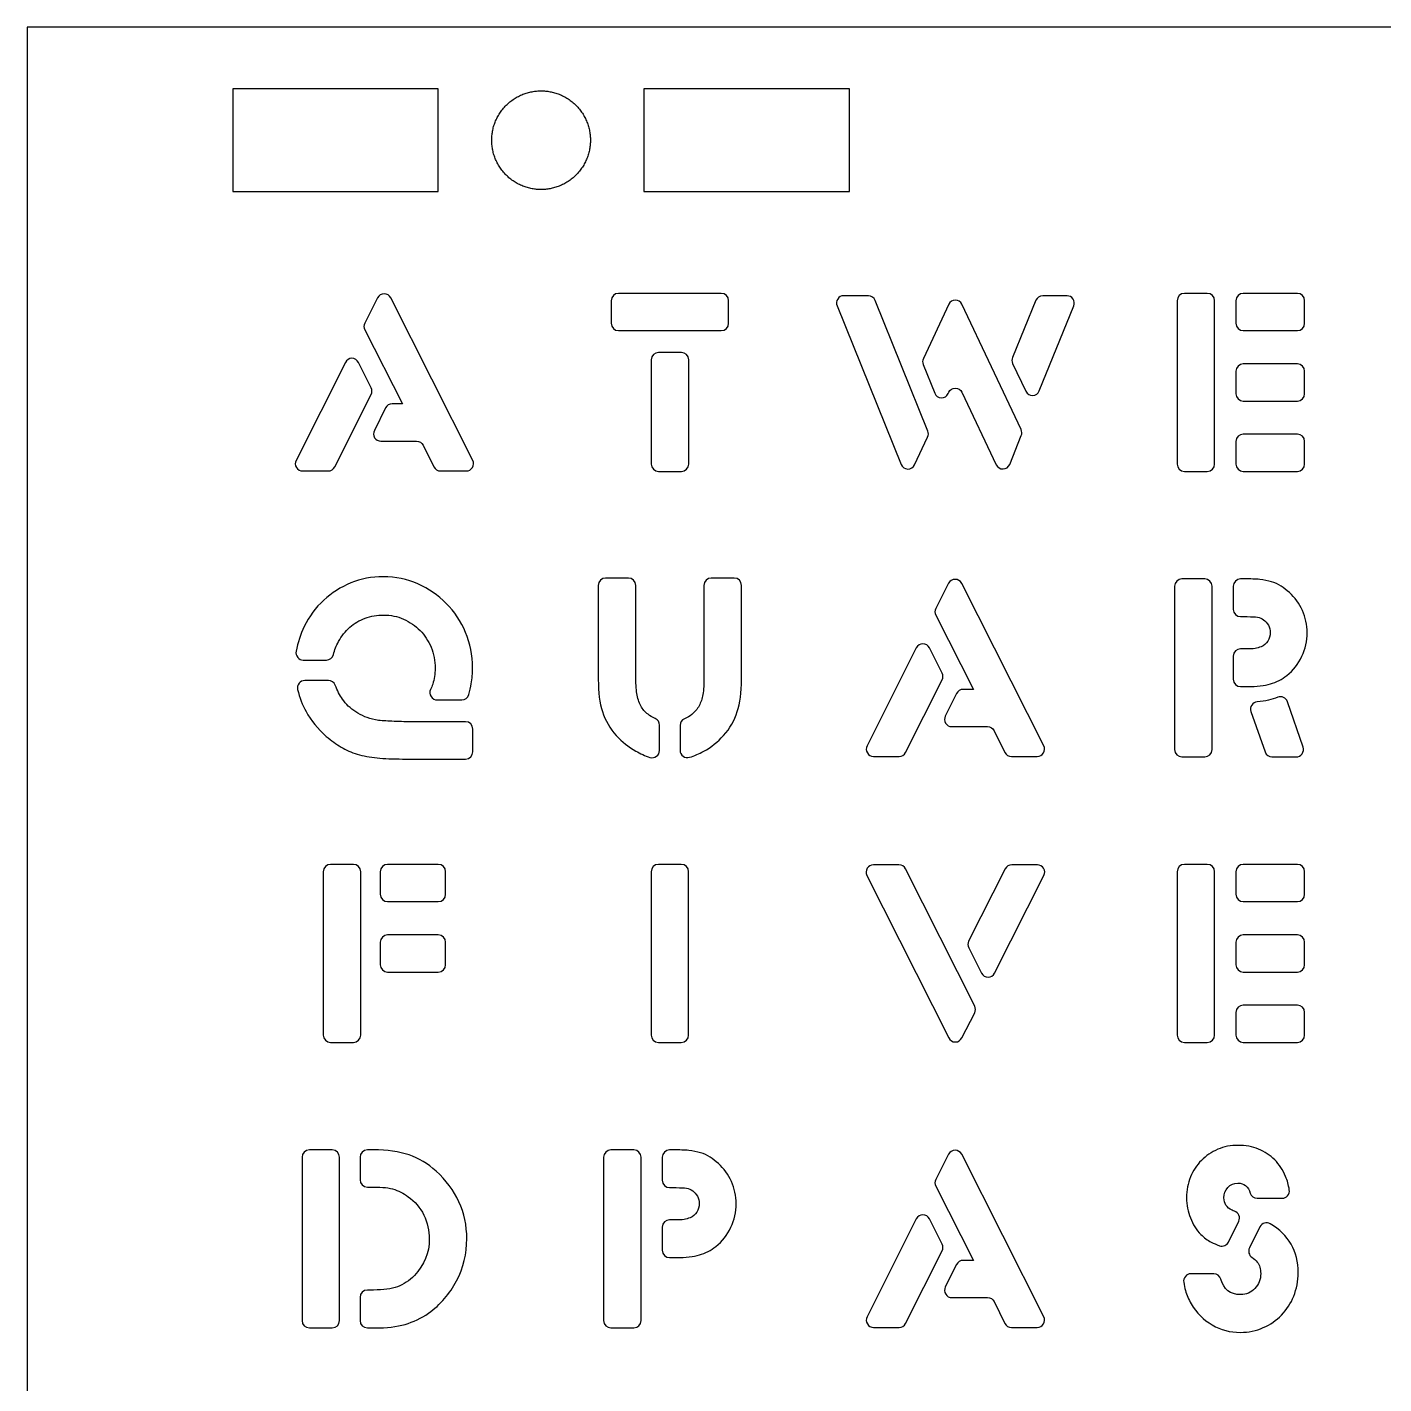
# Model space of a CAD drawing. Header units: millimetres. Extents: x -41.9 to 41.9, y -41.9 to 41.9.
# Drawn here: x -41.91 to 0, y -0.01 to 41.9 of the extents above; entities that cross this region are included whole.
import ezdxf

# ---------------------------------------------------------------- set-up
doc = ezdxf.new("R2010")
doc.units = ezdxf.units.MM
doc.header["$MEASUREMENT"] = 0
doc.layers.add('ponoko lines ada wordclock', color=5, linetype='Continuous', true_color=0x0000ff)

msp = doc.modelspace()

# ---------------------------------------------------------------- linework, layer by layer
at = {"layer": 'ponoko lines ada wordclock'}
for p, q in [((-31.079, 33.541), (-31.476, 32.759)), ((-28.141, 28.521), (-30.676, 33.54)), ((-20.463, 33.678), (-23.639, 33.678)), ((-15.92, 33.604), (-16.68, 33.604)), ((-9.784, 33.604), (-10.535, 33.604)), ((-5.451, 33.678), (-6.157, 33.678)), ((-2.669, 33.678), (-4.34, 33.678)), ((-23.864, 33.452), (-23.864, 32.754)), ((-20.237, 32.754), (-20.237, 33.452)), ((-16.889, 33.293), (-14.908, 28.394)), ((-14.084, 29.422), (-15.711, 33.462)), ((-13.439, 33.34), (-14.222, 31.663)), ((-11.203, 29.469), (-13.03, 33.341)), ((-10.744, 33.464), (-11.468, 31.7)), ((-10.639, 30.668), (-9.574, 33.292)), ((-6.383, 33.452), (-6.383, 28.405)), ((-5.225, 28.405), (-5.225, 33.452)), ((-4.566, 33.452), (-4.566, 32.754)), ((-2.443, 32.754), (-2.443, 33.452)), ((-31.476, 32.554), (-30.314, 30.265)), ((-23.639, 32.528), (-20.463, 32.528)), ((-4.34, 32.527), (-2.669, 32.528)), ((-21.693, 31.853), (-22.399, 31.853)), ((-32.076, 31.547), (-33.599, 28.521)), ((-31.281, 30.761), (-31.673, 31.546)), ((-22.625, 31.628), (-22.625, 28.405)), ((-21.467, 28.405), (-21.467, 31.628)), ((-14.228, 31.483), (-13.871, 30.594)), ((-11.463, 31.516), (-11.052, 30.655)), ((-2.669, 31.5), (-4.34, 31.5)), ((-4.566, 31.274), (-4.566, 30.576)), ((-2.443, 30.576), (-2.443, 31.274)), ((-13.457, 30.582), (-13.438, 30.622)), ((-13.03, 30.623), (-11.969, 28.383)), ((-32.406, 28.317), (-31.281, 30.558)), ((-30.314, 30.265), (-30.632, 30.265)), ((-4.34, 30.35), (-2.669, 30.35)), ((-30.834, 30.14), (-31.181, 29.442)), ((-30.979, 29.115), (-29.875, 29.115)), ((-29.673, 28.989), (-29.339, 28.318)), ((-14.494, 28.382), (-14.089, 29.241)), ((-11.555, 28.395), (-11.197, 29.288)), ((-4.566, 29.105), (-4.566, 28.405)), ((-2.669, 29.331), (-4.34, 29.331)), ((-2.443, 28.405), (-2.443, 29.105)), ((-33.398, 28.193), (-32.608, 28.193)), ((-29.137, 28.193), (-28.342, 28.193)), ((-22.399, 28.179), (-21.693, 28.179)), ((-6.157, 28.179), (-5.451, 28.179)), ((-4.34, 28.179), (-2.669, 28.179)), ((-23.33, 24.884), (-24.036, 24.884)), ((-20.065, 24.884), (-20.772, 24.884)), ((-5.527, 24.859), (-6.233, 24.859)), ((-4.289, 24.859), (-4.424, 24.859)), ((-24.262, 24.657), (-24.262, 21.753)), ((-23.104, 21.86), (-23.104, 24.657)), ((-20.998, 24.657), (-20.998, 21.86)), ((-19.84, 21.753), (-19.84, 24.657)), ((-13.441, 24.722), (-13.838, 23.94)), ((-10.503, 19.702), (-13.038, 24.721)), ((-6.459, 24.633), (-6.459, 19.586)), ((-5.302, 19.586), (-5.302, 24.633)), ((-4.65, 24.633), (-4.65, 23.918)), ((-13.838, 23.735), (-12.676, 21.446)), ((-4.424, 23.692), (-4.216, 23.692)), ((-14.439, 22.728), (-15.961, 19.701)), ((-13.643, 21.942), (-14.035, 22.727)), ((-4.272, 22.698), (-4.424, 22.698)), ((-33.376, 22.353), (-32.663, 22.353)), ((-4.65, 22.472), (-4.65, 21.757)), ((-32.599, 21.72), (-33.33, 21.72)), ((-14.768, 19.498), (-13.643, 21.739)), ((-12.676, 21.446), (-12.994, 21.446)), ((-4.424, 21.531), (-4.208, 21.531)), ((-29.239, 21.12), (-28.481, 21.12)), ((-13.197, 21.321), (-13.543, 20.623)), ((-2.494, 19.66), (-2.977, 21.065)), ((-4.101, 20.762), (-3.666, 19.512)), ((-28.364, 20.446), (-30.092, 20.446)), ((-28.138, 19.521), (-28.138, 20.22)), ((-22.373, 19.562), (-22.373, 20.338)), ((-21.737, 20.332), (-21.737, 19.564)), ((-13.341, 20.295), (-12.237, 20.295)), ((-12.035, 20.17), (-11.702, 19.499)), ((-30.309, 19.295), (-28.364, 19.295)), ((-15.76, 19.374), (-14.97, 19.374)), ((-11.499, 19.374), (-10.704, 19.374)), ((-6.233, 19.36), (-5.527, 19.36)), ((-3.453, 19.36), (-2.708, 19.36)), ((-31.827, 16.04), (-32.533, 16.04)), ((-29.206, 16.04), (-30.772, 16.04)), ((-21.698, 16.04), (-22.404, 16.04)), ((-14.974, 16.027), (-15.764, 16.027)), ((-10.7, 16.027), (-11.488, 16.027)), ((-5.451, 16.04), (-6.157, 16.04)), ((-2.669, 16.04), (-4.34, 16.04)), ((-32.759, 15.814), (-32.759, 10.768)), ((-31.601, 10.768), (-31.601, 15.814)), ((-30.998, 15.814), (-30.998, 15.116)), ((-28.98, 15.116), (-28.98, 15.814)), ((-22.63, 15.814), (-22.63, 10.768)), ((-21.472, 10.768), (-21.472, 15.814)), ((-15.965, 15.699), (-13.436, 10.679)), ((-12.636, 11.659), (-14.772, 15.902)), ((-11.69, 15.903), (-12.822, 13.664)), ((-12.021, 12.678), (-10.498, 15.699)), ((-6.383, 15.814), (-6.383, 10.768)), ((-5.225, 10.768), (-5.225, 15.814)), ((-4.566, 15.814), (-4.566, 15.116)), ((-2.443, 15.116), (-2.443, 15.814)), ((-30.772, 14.89), (-29.206, 14.89)), ((-4.34, 14.89), (-2.669, 14.89)), ((-29.206, 13.862), (-30.772, 13.862)), ((-2.669, 13.862), (-4.34, 13.862)), ((-30.998, 13.636), (-30.998, 12.939)), ((-28.98, 12.939), (-28.98, 13.636)), ((-12.821, 13.459), (-12.424, 12.678)), ((-4.566, 13.636), (-4.566, 12.939)), ((-2.443, 12.939), (-2.443, 13.636)), ((-30.772, 12.712), (-29.206, 12.712)), ((-4.34, 12.712), (-2.669, 12.712)), ((-13.033, 10.678), (-12.636, 11.454)), ((-4.566, 11.467), (-4.566, 10.768)), ((-2.669, 11.693), (-4.34, 11.693)), ((-2.443, 10.768), (-2.443, 11.467)), ((-32.533, 10.541), (-31.827, 10.541)), ((-22.404, 10.541), (-21.698, 10.541)), ((-6.157, 10.541), (-5.451, 10.541)), ((-4.34, 10.541), (-2.669, 10.541)), ((-32.483, 7.221), (-33.188, 7.221)), ((-31.211, 7.221), (-31.395, 7.221)), ((-23.165, 7.221), (-23.871, 7.221)), ((-21.926, 7.221), (-22.062, 7.221)), ((-33.414, 6.995), (-33.414, 1.949)), ((-32.256, 1.949), (-32.256, 6.995)), ((-31.621, 6.995), (-31.621, 6.297)), ((-24.097, 6.995), (-24.097, 1.949)), ((-22.939, 1.949), (-22.939, 6.995)), ((-22.288, 6.995), (-22.288, 6.281)), ((-13.441, 7.084), (-13.838, 6.302)), ((-10.502, 2.064), (-13.038, 7.084)), ((-31.395, 6.071), (-31.324, 6.071)), ((-22.062, 6.054), (-21.854, 6.054)), ((-13.838, 6.097), (-12.676, 3.808)), ((-3.908, 5.726), (-3.141, 5.726)), ((-21.91, 5.06), (-22.062, 5.06)), ((-14.439, 5.09), (-15.961, 2.064)), ((-13.643, 4.304), (-14.035, 5.089)), ((-22.288, 4.834), (-22.288, 4.12)), ((-4.792, 4.375), (-4.478, 5.015)), ((-3.824, 4.844), (-4.149, 4.191)), ((-22.062, 3.893), (-21.846, 3.893)), ((-14.768, 1.861), (-13.643, 4.102)), ((-12.676, 3.808), (-12.994, 3.808)), ((-13.197, 3.683), (-13.543, 2.985)), ((-5.248, 3.392), (-5.956, 3.392)), ((-31.621, 2.665), (-31.621, 1.949)), ((-31.203, 2.891), (-31.395, 2.891)), ((-13.34, 2.658), (-12.237, 2.658)), ((-12.035, 2.533), (-11.701, 1.862)), ((-33.188, 1.722), (-32.483, 1.722)), ((-31.395, 1.722), (-31.163, 1.722)), ((-23.871, 1.722), (-23.165, 1.722)), ((-15.76, 1.736), (-14.97, 1.736)), ((-11.499, 1.736), (-10.704, 1.736))]:
    msp.add_line(p, q, dxfattribs=at)
for points in [[(-41.906, -41.917), (41.914, -41.917), (41.914, 41.903), (-41.906, 41.903)], [(-35.556, 36.823), (-29.206, 36.823), (-29.206, 39.998), (-35.556, 39.998)], [(-22.856, 36.823), (-16.506, 36.823), (-16.506, 39.998), (-22.856, 39.998)]]:
    msp.add_lwpolyline(points, close=True, dxfattribs=at)
msp.add_rational_spline([(-26.031, 39.934), (-27.555, 39.934), (-27.555, 38.41), (-27.555, 36.886), (-26.031, 36.886), (-24.507, 36.886), (-24.507, 38.41), (-24.507, 39.934), (-26.031, 39.934)], [1, 0.707106781187, 1, 0.707106781187, 1, 0.707106781187, 1, 0.707106781187, 1], degree=2, knots=[0, 0, 0, 2.393894, 2.393894, 4.787787, 4.787787, 7.181681, 7.181681, 9.575574, 9.575574, 9.575574], dxfattribs=at)
for points in [[(-30.877, 33.664), (-30.965, 33.665), (-31.039, 33.618), (-31.079, 33.541)], [(-30.676, 33.54), (-30.715, 33.618), (-30.79, 33.664), (-30.877, 33.664)], [(-23.639, 33.678), (-23.763, 33.678), (-23.864, 33.576), (-23.864, 33.452)], [(-20.237, 33.452), (-20.237, 33.576), (-20.339, 33.678), (-20.463, 33.678)], [(-16.68, 33.604), (-16.758, 33.604), (-16.824, 33.569), (-16.867, 33.504)], [(-15.711, 33.462), (-15.745, 33.55), (-15.826, 33.604), (-15.92, 33.604)], [(-10.535, 33.604), (-10.629, 33.604), (-10.709, 33.55), (-10.744, 33.464)], [(-9.596, 33.504), (-9.64, 33.568), (-9.706, 33.604), (-9.784, 33.604)], [(-6.157, 33.678), (-6.281, 33.678), (-6.383, 33.576), (-6.383, 33.452)], [(-5.225, 33.452), (-5.225, 33.576), (-5.327, 33.678), (-5.451, 33.678)], [(-4.34, 33.678), (-4.464, 33.678), (-4.566, 33.576), (-4.566, 33.452)], [(-2.443, 33.452), (-2.443, 33.576), (-2.545, 33.678), (-2.669, 33.678)], [(-16.867, 33.504), (-16.91, 33.44), (-16.919, 33.365), (-16.889, 33.293)], [(-13.234, 33.471), (-13.324, 33.471), (-13.4, 33.422), (-13.439, 33.34)], [(-13.03, 33.341), (-13.068, 33.422), (-13.145, 33.471), (-13.234, 33.471)], [(-9.574, 33.292), (-9.545, 33.364), (-9.553, 33.44), (-9.596, 33.504)], [(-31.476, 32.759), (-31.51, 32.692), (-31.51, 32.62), (-31.476, 32.554)], [(-23.864, 32.754), (-23.864, 32.629), (-23.763, 32.528), (-23.639, 32.528)], [(-20.463, 32.528), (-20.339, 32.528), (-20.237, 32.629), (-20.237, 32.754)], [(-4.566, 32.754), (-4.566, 32.629), (-4.464, 32.527), (-4.34, 32.527)], [(-2.669, 32.528), (-2.545, 32.528), (-2.443, 32.629), (-2.443, 32.754)], [(-22.399, 31.853), (-22.524, 31.853), (-22.625, 31.752), (-22.625, 31.628)], [(-21.467, 31.628), (-21.467, 31.752), (-21.569, 31.853), (-21.693, 31.853)], [(-31.874, 31.672), (-31.962, 31.672), (-32.037, 31.625), (-32.076, 31.547)], [(-31.673, 31.546), (-31.712, 31.625), (-31.787, 31.671), (-31.874, 31.672)], [(-14.222, 31.663), (-14.25, 31.604), (-14.252, 31.543), (-14.228, 31.483)], [(-11.468, 31.7), (-11.494, 31.638), (-11.492, 31.576), (-11.463, 31.516)], [(-4.34, 31.5), (-4.464, 31.5), (-4.566, 31.399), (-4.566, 31.274)], [(-2.443, 31.274), (-2.443, 31.399), (-2.545, 31.5), (-2.669, 31.5)], [(-31.281, 30.558), (-31.248, 30.624), (-31.248, 30.695), (-31.281, 30.761)], [(-13.438, 30.622), (-13.4, 30.703), (-13.324, 30.752), (-13.234, 30.752)], [(-13.234, 30.752), (-13.145, 30.752), (-13.068, 30.704), (-13.03, 30.623)], [(-11.052, 30.655), (-11.012, 30.573), (-10.933, 30.524), (-10.841, 30.527)], [(-10.841, 30.527), (-10.75, 30.53), (-10.673, 30.583), (-10.639, 30.668)], [(-30.632, 30.265), (-30.72, 30.265), (-30.795, 30.219), (-30.834, 30.14)], [(-13.871, 30.594), (-13.837, 30.509), (-13.759, 30.455), (-13.668, 30.452)], [(-13.668, 30.452), (-13.576, 30.45), (-13.495, 30.499), (-13.457, 30.582)], [(-4.566, 30.576), (-4.566, 30.452), (-4.464, 30.35), (-4.34, 30.35)], [(-2.669, 30.35), (-2.545, 30.35), (-2.443, 30.452), (-2.443, 30.576)], [(-31.181, 29.442), (-31.217, 29.369), (-31.213, 29.29), (-31.171, 29.221)], [(-14.089, 29.241), (-14.061, 29.3), (-14.06, 29.361), (-14.084, 29.422)], [(-11.197, 29.288), (-11.173, 29.349), (-11.175, 29.41), (-11.203, 29.469)], [(-31.171, 29.221), (-31.128, 29.153), (-31.059, 29.115), (-30.979, 29.115)], [(-29.875, 29.115), (-29.787, 29.115), (-29.712, 29.068), (-29.673, 28.989)], [(-4.34, 29.331), (-4.464, 29.331), (-4.566, 29.229), (-4.566, 29.105)], [(-2.443, 29.105), (-2.443, 29.229), (-2.545, 29.331), (-2.669, 29.331)], [(-33.599, 28.521), (-33.635, 28.448), (-33.632, 28.369), (-33.59, 28.3)], [(-28.15, 28.301), (-28.108, 28.37), (-28.104, 28.449), (-28.141, 28.521)], [(-33.59, 28.3), (-33.547, 28.232), (-33.478, 28.193), (-33.398, 28.193)], [(-32.608, 28.193), (-32.52, 28.193), (-32.445, 28.239), (-32.406, 28.317)], [(-29.339, 28.318), (-29.3, 28.239), (-29.225, 28.193), (-29.137, 28.193)], [(-28.342, 28.193), (-28.261, 28.193), (-28.192, 28.232), (-28.15, 28.301)], [(-22.625, 28.405), (-22.625, 28.28), (-22.524, 28.179), (-22.399, 28.179)], [(-21.693, 28.179), (-21.569, 28.179), (-21.467, 28.28), (-21.467, 28.405)], [(-14.908, 28.394), (-14.873, 28.309), (-14.797, 28.255), (-14.705, 28.253)], [(-14.705, 28.253), (-14.613, 28.25), (-14.534, 28.299), (-14.494, 28.382)], [(-11.969, 28.383), (-11.93, 28.3), (-11.85, 28.251), (-11.758, 28.254)], [(-11.758, 28.254), (-11.666, 28.257), (-11.59, 28.311), (-11.555, 28.395)], [(-6.383, 28.405), (-6.383, 28.28), (-6.281, 28.179), (-6.157, 28.179)], [(-5.451, 28.179), (-5.327, 28.179), (-5.225, 28.28), (-5.225, 28.405)], [(-4.566, 28.405), (-4.566, 28.28), (-4.464, 28.179), (-4.34, 28.179)], [(-2.669, 28.179), (-2.545, 28.179), (-2.443, 28.28), (-2.443, 28.405)], [(-31.909, 24.736), (-32.222, 24.604), (-32.503, 24.424), (-32.745, 24.202)], [(-30.904, 24.925), (-31.265, 24.925), (-31.595, 24.859), (-31.909, 24.736)], [(-29.834, 24.703), (-30.164, 24.851), (-30.526, 24.925), (-30.904, 24.925)], [(-24.036, 24.884), (-24.16, 24.884), (-24.262, 24.782), (-24.262, 24.657)], [(-23.104, 24.657), (-23.104, 24.782), (-23.206, 24.884), (-23.33, 24.884)], [(-20.772, 24.884), (-20.896, 24.884), (-20.998, 24.782), (-20.998, 24.657)], [(-19.84, 24.657), (-19.84, 24.782), (-19.941, 24.884), (-20.065, 24.884)], [(-13.239, 24.845), (-13.327, 24.845), (-13.401, 24.799), (-13.441, 24.722)], [(-13.038, 24.721), (-13.077, 24.799), (-13.152, 24.845), (-13.239, 24.845)], [(-6.233, 24.859), (-6.358, 24.859), (-6.459, 24.757), (-6.459, 24.633)], [(-5.302, 24.633), (-5.302, 24.757), (-5.403, 24.859), (-5.527, 24.859)], [(-4.424, 24.859), (-4.549, 24.859), (-4.65, 24.757), (-4.65, 24.633)], [(-3.83, 24.842), (-3.967, 24.851), (-4.12, 24.859), (-4.289, 24.859)], [(-3.468, 24.769), (-3.581, 24.802), (-3.702, 24.826), (-3.83, 24.842)], [(-3.171, 24.637), (-3.259, 24.695), (-3.364, 24.736), (-3.468, 24.769)], [(-28.958, 24.103), (-29.207, 24.358), (-29.505, 24.555), (-29.834, 24.703)], [(-2.914, 24.44), (-3.002, 24.514), (-3.082, 24.58), (-3.171, 24.637)], [(-2.512, 23.881), (-2.608, 24.095), (-2.745, 24.284), (-2.914, 24.44)], [(-32.745, 24.202), (-32.994, 23.972), (-33.195, 23.7), (-33.348, 23.388)], [(-28.363, 23.207), (-28.508, 23.545), (-28.709, 23.849), (-28.958, 24.103)], [(-13.838, 23.94), (-13.872, 23.873), (-13.872, 23.801), (-13.838, 23.735)], [(-4.65, 23.918), (-4.65, 23.794), (-4.549, 23.692), (-4.424, 23.692)], [(-31.941, 23.364), (-31.804, 23.487), (-31.644, 23.577), (-31.466, 23.643)], [(-31.466, 23.643), (-31.29, 23.709), (-31.097, 23.742), (-30.895, 23.742)], [(-30.895, 23.742), (-30.679, 23.742), (-30.47, 23.7), (-30.277, 23.618)], [(-30.277, 23.618), (-30.084, 23.528), (-29.915, 23.413), (-29.77, 23.265)], [(-4.216, 23.692), (-4.079, 23.692), (-3.975, 23.684), (-3.902, 23.676)], [(-3.902, 23.676), (-3.83, 23.659), (-3.766, 23.635), (-3.71, 23.593)], [(-3.71, 23.593), (-3.653, 23.553), (-3.605, 23.495), (-3.565, 23.429)], [(-2.367, 23.199), (-2.367, 23.438), (-2.415, 23.667), (-2.512, 23.881)], [(-33.348, 23.388), (-33.463, 23.146), (-33.546, 22.891), (-33.597, 22.621)], [(-32.287, 22.92), (-32.196, 23.091), (-32.077, 23.24), (-31.941, 23.364)], [(-29.77, 23.265), (-29.625, 23.117), (-29.513, 22.945), (-29.425, 22.747)], [(-28.146, 22.115), (-28.146, 22.501), (-28.218, 22.871), (-28.363, 23.207)], [(-3.509, 23.199), (-3.509, 23.101), (-3.533, 23.019), (-3.581, 22.936)], [(-3.565, 23.429), (-3.525, 23.355), (-3.509, 23.281), (-3.509, 23.199)], [(-2.528, 22.468), (-2.423, 22.698), (-2.367, 22.944), (-2.367, 23.199)], [(-32.445, 22.523), (-32.409, 22.663), (-32.353, 22.795), (-32.287, 22.92)], [(-29.425, 22.747), (-29.344, 22.542), (-29.304, 22.328), (-29.304, 22.098)], [(-14.236, 22.852), (-14.324, 22.853), (-14.399, 22.806), (-14.439, 22.728)], [(-14.035, 22.727), (-14.074, 22.805), (-14.149, 22.852), (-14.236, 22.852)], [(-4.424, 22.698), (-4.549, 22.698), (-4.65, 22.596), (-4.65, 22.472)], [(-3.975, 22.706), (-4.039, 22.698), (-4.136, 22.698), (-4.272, 22.698)], [(-3.79, 22.764), (-3.846, 22.739), (-3.911, 22.714), (-3.975, 22.706)], [(-3.581, 22.936), (-3.637, 22.862), (-3.702, 22.797), (-3.79, 22.764)], [(-33.597, 22.621), (-33.61, 22.553), (-33.594, 22.488), (-33.549, 22.435)], [(-33.549, 22.435), (-33.505, 22.381), (-33.445, 22.353), (-33.376, 22.353)], [(-32.663, 22.353), (-32.559, 22.353), (-32.47, 22.421), (-32.445, 22.523)], [(-2.994, 21.876), (-2.793, 22.032), (-2.64, 22.229), (-2.528, 22.468)], [(-29.304, 22.098), (-29.304, 21.925), (-29.328, 21.761), (-29.376, 21.605)], [(-28.186, 21.622), (-28.162, 21.777), (-28.146, 21.942), (-28.146, 22.115)], [(-23.072, 21.317), (-23.096, 21.465), (-23.104, 21.646), (-23.104, 21.86)], [(-20.998, 21.86), (-20.998, 21.613), (-21.006, 21.424), (-21.03, 21.292)], [(-13.643, 21.739), (-13.61, 21.805), (-13.61, 21.876), (-13.643, 21.942)], [(-3.501, 21.613), (-3.316, 21.662), (-3.147, 21.753), (-2.994, 21.876)], [(-33.508, 21.634), (-33.552, 21.577), (-33.567, 21.511), (-33.55, 21.441)], [(-33.55, 21.441), (-33.49, 21.191), (-33.404, 20.964), (-33.291, 20.759)], [(-33.33, 21.72), (-33.402, 21.72), (-33.464, 21.69), (-33.508, 21.634)], [(-32.389, 21.575), (-32.423, 21.664), (-32.504, 21.72), (-32.599, 21.72)], [(-32.166, 21.145), (-32.247, 21.267), (-32.324, 21.409), (-32.389, 21.575)], [(-29.444, 21.441), (-29.477, 21.369), (-29.472, 21.291), (-29.429, 21.224)], [(-29.376, 21.605), (-29.396, 21.551), (-29.418, 21.496), (-29.444, 21.441)], [(-28.265, 21.283), (-28.231, 21.4), (-28.203, 21.515), (-28.186, 21.622)], [(-24.262, 21.753), (-24.262, 21.35), (-24.222, 21.022), (-24.133, 20.758)], [(-19.969, 20.758), (-19.88, 21.022), (-19.84, 21.35), (-19.84, 21.753)], [(-12.994, 21.446), (-13.082, 21.446), (-13.158, 21.399), (-13.197, 21.321)], [(-4.65, 21.757), (-4.65, 21.633), (-4.549, 21.531), (-4.424, 21.531)], [(-4.208, 21.531), (-3.919, 21.531), (-3.685, 21.556), (-3.501, 21.613)], [(-31.756, 20.751), (-31.925, 20.857), (-32.061, 20.989), (-32.166, 21.145)], [(-29.429, 21.224), (-29.386, 21.157), (-29.318, 21.12), (-29.239, 21.12)], [(-28.481, 21.12), (-28.38, 21.12), (-28.293, 21.185), (-28.265, 21.283)], [(-22.951, 20.939), (-23.008, 21.046), (-23.048, 21.169), (-23.072, 21.317)], [(-21.03, 21.292), (-21.054, 21.153), (-21.094, 21.038), (-21.15, 20.939)], [(-4.077, 20.96), (-4.116, 20.899), (-4.125, 20.83), (-4.101, 20.762)], [(-3.907, 21.062), (-3.978, 21.056), (-4.038, 21.02), (-4.077, 20.96)], [(-3.565, 21.112), (-3.667, 21.088), (-3.781, 21.073), (-3.907, 21.062)], [(-3.272, 21.203), (-3.37, 21.164), (-3.467, 21.135), (-3.565, 21.112)], [(-3.096, 21.197), (-3.153, 21.224), (-3.213, 21.225), (-3.272, 21.203)], [(-2.977, 21.065), (-2.998, 21.126), (-3.038, 21.17), (-3.096, 21.197)], [(-33.291, 20.759), (-33.139, 20.479), (-32.93, 20.225), (-32.664, 19.994)], [(-31.474, 20.602), (-31.571, 20.644), (-31.668, 20.693), (-31.756, 20.751)], [(-31.145, 20.504), (-31.273, 20.529), (-31.386, 20.561), (-31.474, 20.602)], [(-24.133, 20.758), (-24.045, 20.487), (-23.908, 20.241), (-23.707, 20.019)], [(-22.726, 20.676), (-22.822, 20.752), (-22.895, 20.832), (-22.951, 20.939)], [(-22.504, 20.543), (-22.591, 20.583), (-22.665, 20.628), (-22.726, 20.676)], [(-22.373, 20.338), (-22.373, 20.428), (-22.422, 20.505), (-22.504, 20.543)], [(-21.601, 20.54), (-21.685, 20.503), (-21.737, 20.424), (-21.737, 20.332)], [(-21.375, 20.668), (-21.44, 20.619), (-21.515, 20.577), (-21.601, 20.54)], [(-21.15, 20.939), (-21.207, 20.832), (-21.287, 20.742), (-21.375, 20.668)], [(-20.395, 20.019), (-20.194, 20.241), (-20.057, 20.487), (-19.969, 20.758)], [(-13.543, 20.623), (-13.579, 20.55), (-13.575, 20.471), (-13.533, 20.403)], [(-30.703, 20.463), (-30.872, 20.471), (-31.024, 20.479), (-31.145, 20.504)], [(-30.092, 20.446), (-30.333, 20.446), (-30.534, 20.455), (-30.703, 20.463)], [(-28.138, 20.22), (-28.138, 20.345), (-28.24, 20.446), (-28.364, 20.446)], [(-13.533, 20.403), (-13.49, 20.334), (-13.421, 20.295), (-13.341, 20.295)], [(-12.237, 20.295), (-12.149, 20.295), (-12.074, 20.249), (-12.035, 20.17)], [(-32.664, 19.994), (-32.512, 19.863), (-32.359, 19.756), (-32.206, 19.665)], [(-23.707, 20.019), (-23.53, 19.83), (-23.329, 19.665), (-23.104, 19.542)], [(-21.006, 19.534), (-20.773, 19.657), (-20.572, 19.822), (-20.395, 20.019)], [(-15.961, 19.701), (-15.998, 19.629), (-15.995, 19.55), (-15.952, 19.481)], [(-10.512, 19.481), (-10.47, 19.55), (-10.466, 19.63), (-10.503, 19.702)], [(-32.206, 19.665), (-32.053, 19.575), (-31.893, 19.501), (-31.708, 19.444)], [(-31.708, 19.444), (-31.523, 19.386), (-31.322, 19.353), (-31.097, 19.329)], [(-31.097, 19.329), (-30.872, 19.304), (-30.606, 19.295), (-30.309, 19.295)], [(-28.364, 19.295), (-28.24, 19.295), (-28.138, 19.396), (-28.138, 19.521)], [(-23.104, 19.542), (-22.965, 19.461), (-22.819, 19.395), (-22.666, 19.346)], [(-22.666, 19.346), (-22.595, 19.324), (-22.525, 19.336), (-22.464, 19.38)], [(-22.464, 19.38), (-22.405, 19.424), (-22.373, 19.488), (-22.373, 19.562)], [(-21.737, 19.564), (-21.737, 19.489), (-21.705, 19.425), (-21.645, 19.381)], [(-21.645, 19.381), (-21.585, 19.337), (-21.514, 19.325), (-21.443, 19.347)], [(-21.443, 19.347), (-21.293, 19.395), (-21.148, 19.459), (-21.006, 19.534)], [(-15.952, 19.481), (-15.91, 19.412), (-15.841, 19.374), (-15.76, 19.374)], [(-14.97, 19.374), (-14.883, 19.374), (-14.808, 19.42), (-14.768, 19.498)], [(-11.702, 19.499), (-11.662, 19.42), (-11.587, 19.374), (-11.499, 19.374)], [(-10.704, 19.374), (-10.623, 19.374), (-10.554, 19.413), (-10.512, 19.481)], [(-6.459, 19.586), (-6.459, 19.462), (-6.358, 19.36), (-6.233, 19.36)], [(-5.527, 19.36), (-5.403, 19.36), (-5.302, 19.462), (-5.302, 19.586)], [(-3.666, 19.512), (-3.633, 19.42), (-3.55, 19.36), (-3.453, 19.36)], [(-2.708, 19.36), (-2.632, 19.36), (-2.567, 19.393), (-2.524, 19.455)], [(-2.524, 19.455), (-2.48, 19.516), (-2.47, 19.588), (-2.494, 19.66)], [(-32.533, 16.04), (-32.657, 16.04), (-32.759, 15.939), (-32.759, 15.814)], [(-31.601, 15.814), (-31.601, 15.939), (-31.703, 16.04), (-31.827, 16.04)], [(-30.772, 16.04), (-30.897, 16.04), (-30.998, 15.939), (-30.998, 15.814)], [(-28.98, 15.814), (-28.98, 15.939), (-29.082, 16.04), (-29.206, 16.04)], [(-22.404, 16.04), (-22.528, 16.04), (-22.63, 15.939), (-22.63, 15.814)], [(-21.472, 15.814), (-21.472, 15.939), (-21.573, 16.04), (-21.698, 16.04)], [(-15.764, 16.027), (-15.844, 16.027), (-15.914, 15.988), (-15.956, 15.919)], [(-14.772, 15.902), (-14.812, 15.981), (-14.887, 16.027), (-14.974, 16.027)], [(-11.488, 16.027), (-11.576, 16.027), (-11.65, 15.981), (-11.69, 15.903)], [(-10.507, 15.919), (-10.55, 15.988), (-10.619, 16.027), (-10.7, 16.027)], [(-6.157, 16.04), (-6.281, 16.04), (-6.383, 15.939), (-6.383, 15.814)], [(-5.225, 15.814), (-5.225, 15.939), (-5.327, 16.04), (-5.451, 16.04)], [(-4.34, 16.04), (-4.464, 16.04), (-4.566, 15.939), (-4.566, 15.814)], [(-2.443, 15.814), (-2.443, 15.939), (-2.545, 16.04), (-2.669, 16.04)], [(-15.956, 15.919), (-15.999, 15.851), (-16.002, 15.771), (-15.965, 15.699)], [(-10.498, 15.699), (-10.461, 15.771), (-10.465, 15.851), (-10.507, 15.919)], [(-30.998, 15.116), (-30.998, 14.991), (-30.897, 14.89), (-30.772, 14.89)], [(-29.206, 14.89), (-29.082, 14.89), (-28.98, 14.991), (-28.98, 15.116)], [(-4.566, 15.116), (-4.566, 14.991), (-4.464, 14.89), (-4.34, 14.89)], [(-2.669, 14.89), (-2.545, 14.89), (-2.443, 14.991), (-2.443, 15.116)], [(-30.772, 13.862), (-30.897, 13.862), (-30.998, 13.761), (-30.998, 13.636)], [(-28.98, 13.636), (-28.98, 13.761), (-29.082, 13.862), (-29.206, 13.862)], [(-4.34, 13.862), (-4.464, 13.862), (-4.566, 13.761), (-4.566, 13.636)], [(-2.443, 13.636), (-2.443, 13.761), (-2.545, 13.862), (-2.669, 13.862)], [(-12.822, 13.664), (-12.855, 13.598), (-12.855, 13.526), (-12.821, 13.459)], [(-30.998, 12.939), (-30.998, 12.814), (-30.897, 12.712), (-30.772, 12.712)], [(-29.206, 12.712), (-29.082, 12.712), (-28.98, 12.814), (-28.98, 12.939)], [(-12.424, 12.678), (-12.385, 12.6), (-12.31, 12.554), (-12.223, 12.554)], [(-12.223, 12.554), (-12.135, 12.554), (-12.061, 12.6), (-12.021, 12.678)], [(-4.566, 12.939), (-4.566, 12.814), (-4.464, 12.712), (-4.34, 12.712)], [(-2.669, 12.712), (-2.545, 12.712), (-2.443, 12.814), (-2.443, 12.939)], [(-12.636, 11.454), (-12.602, 11.52), (-12.602, 11.592), (-12.636, 11.659)], [(-4.34, 11.693), (-4.464, 11.693), (-4.566, 11.591), (-4.566, 11.467)], [(-2.443, 11.467), (-2.443, 11.591), (-2.545, 11.693), (-2.669, 11.693)], [(-32.759, 10.768), (-32.759, 10.643), (-32.657, 10.541), (-32.533, 10.541)], [(-31.827, 10.541), (-31.703, 10.541), (-31.601, 10.643), (-31.601, 10.768)], [(-22.63, 10.768), (-22.63, 10.643), (-22.528, 10.541), (-22.404, 10.541)], [(-21.698, 10.541), (-21.573, 10.541), (-21.472, 10.643), (-21.472, 10.768)], [(-13.436, 10.679), (-13.396, 10.601), (-13.322, 10.555), (-13.234, 10.554)], [(-13.234, 10.554), (-13.147, 10.554), (-13.073, 10.6), (-13.033, 10.678)], [(-6.383, 10.768), (-6.383, 10.643), (-6.281, 10.541), (-6.157, 10.541)], [(-5.451, 10.541), (-5.327, 10.541), (-5.225, 10.643), (-5.225, 10.768)], [(-4.566, 10.768), (-4.566, 10.643), (-4.464, 10.541), (-4.34, 10.541)], [(-2.669, 10.541), (-2.545, 10.541), (-2.443, 10.643), (-2.443, 10.768)], [(-33.188, 7.221), (-33.313, 7.221), (-33.414, 7.12), (-33.414, 6.995)], [(-32.256, 6.995), (-32.256, 7.12), (-32.358, 7.221), (-32.483, 7.221)], [(-31.395, 7.221), (-31.52, 7.221), (-31.621, 7.12), (-31.621, 6.995)], [(-30.11, 7.065), (-30.415, 7.172), (-30.785, 7.221), (-31.211, 7.221)], [(-23.871, 7.221), (-23.996, 7.221), (-24.097, 7.12), (-24.097, 6.995)], [(-22.939, 6.995), (-22.939, 7.12), (-23.041, 7.221), (-23.165, 7.221)], [(-22.062, 7.221), (-22.186, 7.221), (-22.288, 7.12), (-22.288, 6.995)], [(-21.468, 7.205), (-21.605, 7.213), (-21.757, 7.221), (-21.926, 7.221)], [(-21.106, 7.131), (-21.219, 7.164), (-21.34, 7.189), (-21.468, 7.205)], [(-20.809, 7), (-20.897, 7.057), (-21.002, 7.098), (-21.106, 7.131)], [(-13.239, 7.208), (-13.327, 7.208), (-13.401, 7.162), (-13.441, 7.084)], [(-13.038, 7.084), (-13.077, 7.162), (-13.152, 7.207), (-13.239, 7.208)], [(-5.128, 7.238), (-5.321, 7.156), (-5.49, 7.041), (-5.634, 6.893)], [(-4.501, 7.361), (-4.726, 7.361), (-4.935, 7.32), (-5.128, 7.238)], [(-3.866, 7.246), (-4.059, 7.32), (-4.267, 7.361), (-4.501, 7.361)], [(-3.367, 6.917), (-3.512, 7.057), (-3.681, 7.164), (-3.866, 7.246)], [(-29.274, 6.564), (-29.531, 6.794), (-29.812, 6.958), (-30.11, 7.065)], [(-20.552, 6.802), (-20.64, 6.876), (-20.721, 6.942), (-20.809, 7)], [(-20.149, 6.244), (-20.246, 6.457), (-20.383, 6.646), (-20.552, 6.802)], [(-5.634, 6.893), (-5.779, 6.745), (-5.892, 6.58), (-5.972, 6.383)], [(-3.03, 6.4), (-3.114, 6.598), (-3.23, 6.769), (-3.367, 6.917)], [(-31.621, 6.297), (-31.621, 6.173), (-31.52, 6.071), (-31.395, 6.071)], [(-28.566, 5.619), (-28.727, 5.972), (-28.968, 6.285), (-29.274, 6.564)], [(-13.838, 6.302), (-13.872, 6.235), (-13.872, 6.164), (-13.838, 6.097)], [(-5.972, 6.383), (-6.053, 6.186), (-6.093, 5.972), (-6.093, 5.742)], [(-2.917, 5.987), (-2.941, 6.133), (-2.975, 6.271), (-3.03, 6.4)], [(-31.324, 6.071), (-31.171, 6.071), (-31.042, 6.071), (-30.922, 6.063)], [(-30.922, 6.063), (-30.809, 6.054), (-30.705, 6.038), (-30.617, 6.014)], [(-30.617, 6.014), (-30.528, 5.989), (-30.44, 5.956), (-30.359, 5.915)], [(-30.359, 5.915), (-30.287, 5.874), (-30.206, 5.833), (-30.134, 5.775)], [(-22.288, 6.281), (-22.288, 6.156), (-22.186, 6.054), (-22.062, 6.054)], [(-21.854, 6.054), (-21.717, 6.054), (-21.613, 6.046), (-21.54, 6.038)], [(-21.54, 6.038), (-21.468, 6.022), (-21.404, 5.997), (-21.347, 5.956)], [(-21.347, 5.956), (-21.291, 5.915), (-21.243, 5.857), (-21.203, 5.792)], [(-20.005, 5.561), (-20.005, 5.8), (-20.053, 6.03), (-20.149, 6.244)], [(-4.935, 5.742), (-4.935, 5.866), (-4.895, 5.972), (-4.814, 6.062)], [(-4.814, 6.062), (-4.734, 6.153), (-4.629, 6.194), (-4.509, 6.194)], [(-4.509, 6.194), (-4.313, 6.194), (-4.186, 6.092), (-4.124, 5.886)], [(-4.124, 5.886), (-4.094, 5.789), (-4.009, 5.726), (-3.908, 5.726)], [(-2.969, 5.805), (-2.925, 5.857), (-2.907, 5.919), (-2.917, 5.987)], [(-30.134, 5.775), (-29.933, 5.627), (-29.772, 5.438), (-29.651, 5.208)], [(-28.325, 4.477), (-28.325, 4.879), (-28.406, 5.266), (-28.566, 5.619)], [(-21.147, 5.561), (-21.147, 5.463), (-21.17, 5.381), (-21.219, 5.299)], [(-21.203, 5.792), (-21.163, 5.717), (-21.147, 5.644), (-21.147, 5.561)], [(-20.166, 4.83), (-20.061, 5.06), (-20.005, 5.307), (-20.005, 5.561)], [(-6.093, 5.742), (-6.093, 5.52), (-6.053, 5.307), (-5.972, 5.118)], [(-4.686, 5.356), (-4.857, 5.434), (-4.935, 5.57), (-4.935, 5.742)], [(-3.141, 5.726), (-3.072, 5.726), (-3.013, 5.753), (-2.969, 5.805)], [(-29.651, 5.208), (-29.539, 4.978), (-29.483, 4.723), (-29.483, 4.469)], [(-22.062, 5.06), (-22.186, 5.06), (-22.288, 4.958), (-22.288, 4.834)], [(-21.613, 5.068), (-21.677, 5.06), (-21.774, 5.06), (-21.91, 5.06)], [(-21.428, 5.126), (-21.484, 5.101), (-21.549, 5.076), (-21.613, 5.068)], [(-21.219, 5.299), (-21.275, 5.225), (-21.34, 5.159), (-21.428, 5.126)], [(-14.236, 5.215), (-14.324, 5.215), (-14.399, 5.168), (-14.439, 5.09)], [(-14.035, 5.089), (-14.074, 5.168), (-14.149, 5.214), (-14.236, 5.215)], [(-5.972, 5.118), (-5.9, 4.92), (-5.787, 4.748), (-5.651, 4.608)], [(-4.609, 5.329), (-4.635, 5.338), (-4.662, 5.345), (-4.686, 5.356)], [(-4.473, 5.202), (-4.499, 5.264), (-4.545, 5.308), (-4.609, 5.329)], [(-4.478, 5.015), (-4.449, 5.076), (-4.447, 5.14), (-4.473, 5.202)], [(-20.632, 4.239), (-20.431, 4.394), (-20.278, 4.592), (-20.166, 4.83)], [(-3.685, 4.961), (-3.748, 4.942), (-3.795, 4.903), (-3.824, 4.844)], [(-3.507, 4.938), (-3.563, 4.972), (-3.623, 4.979), (-3.685, 4.961)], [(-2.644, 3.425), (-2.644, 4.094), (-2.933, 4.598), (-3.507, 4.938)], [(-29.483, 4.469), (-29.483, 4.041), (-29.635, 3.663), (-29.941, 3.343)], [(-28.639, 3.178), (-28.43, 3.581), (-28.325, 4.017), (-28.325, 4.477)], [(-21.139, 3.976), (-20.954, 4.025), (-20.785, 4.115), (-20.632, 4.239)], [(-13.643, 4.102), (-13.61, 4.167), (-13.61, 4.238), (-13.643, 4.304)], [(-5.651, 4.608), (-5.546, 4.51), (-5.441, 4.427), (-5.328, 4.37)], [(-5.328, 4.37), (-5.258, 4.333), (-5.171, 4.297), (-5.071, 4.261)], [(-5.071, 4.261), (-4.962, 4.222), (-4.843, 4.271), (-4.792, 4.375)], [(-4.149, 4.191), (-4.199, 4.089), (-4.167, 3.967), (-4.073, 3.903)], [(-22.288, 4.12), (-22.288, 3.995), (-22.186, 3.893), (-22.062, 3.893)], [(-21.846, 3.893), (-21.557, 3.893), (-21.323, 3.918), (-21.139, 3.976)], [(-12.994, 3.808), (-13.082, 3.808), (-13.158, 3.762), (-13.197, 3.683)], [(-4.073, 3.903), (-4.004, 3.856), (-3.948, 3.806), (-3.906, 3.754)], [(-5.956, 3.392), (-6.025, 3.392), (-6.083, 3.365), (-6.128, 3.312)], [(-5.031, 3.226), (-5.058, 3.325), (-5.145, 3.392), (-5.248, 3.392)], [(-3.801, 3.4), (-3.801, 3.211), (-3.858, 3.063), (-3.978, 2.94)], [(-3.906, 3.754), (-3.834, 3.663), (-3.801, 3.54), (-3.801, 3.4)], [(-2.78, 2.702), (-2.692, 2.923), (-2.644, 3.17), (-2.644, 3.425)], [(-30.463, 2.99), (-30.657, 2.924), (-30.906, 2.891), (-31.203, 2.891)], [(-29.941, 3.343), (-30.102, 3.178), (-30.279, 3.063), (-30.463, 2.99)], [(-29.507, 2.176), (-29.137, 2.439), (-28.848, 2.776), (-28.639, 3.178)], [(-13.543, 2.985), (-13.579, 2.913), (-13.576, 2.833), (-13.532, 2.765)], [(-6.128, 3.312), (-6.172, 3.26), (-6.19, 3.198), (-6.179, 3.13)], [(-6.179, 3.13), (-6.165, 3.04), (-6.146, 2.956), (-6.125, 2.882)], [(-4.42, 2.751), (-4.739, 2.751), (-4.943, 2.909), (-5.031, 3.226)], [(-3.978, 2.94), (-4.099, 2.817), (-4.244, 2.751), (-4.42, 2.751)], [(-31.395, 2.891), (-31.52, 2.891), (-31.621, 2.789), (-31.621, 2.665)], [(-13.532, 2.765), (-13.49, 2.696), (-13.421, 2.658), (-13.34, 2.658)], [(-12.237, 2.658), (-12.149, 2.658), (-12.074, 2.611), (-12.035, 2.533)], [(-6.125, 2.882), (-6.084, 2.743), (-6.028, 2.603), (-5.948, 2.463)], [(-3.158, 2.118), (-2.997, 2.29), (-2.869, 2.48), (-2.78, 2.702)], [(-30.23, 1.831), (-29.973, 1.905), (-29.732, 2.019), (-29.507, 2.176)], [(-5.948, 2.463), (-5.787, 2.184), (-5.57, 1.97), (-5.297, 1.814)], [(-3.721, 1.73), (-3.504, 1.822), (-3.319, 1.954), (-3.158, 2.118)], [(-33.414, 1.949), (-33.414, 1.824), (-33.313, 1.722), (-33.188, 1.722)], [(-32.483, 1.722), (-32.358, 1.722), (-32.256, 1.824), (-32.256, 1.949)], [(-31.621, 1.949), (-31.621, 1.824), (-31.52, 1.722), (-31.395, 1.722)], [(-31.163, 1.722), (-30.801, 1.722), (-30.496, 1.757), (-30.23, 1.831)], [(-24.097, 1.949), (-24.097, 1.824), (-23.996, 1.722), (-23.871, 1.722)], [(-23.165, 1.722), (-23.041, 1.722), (-22.939, 1.824), (-22.939, 1.949)], [(-15.961, 2.064), (-15.998, 1.992), (-15.995, 1.912), (-15.952, 1.844)], [(-15.952, 1.844), (-15.91, 1.775), (-15.84, 1.736), (-15.76, 1.736)], [(-14.97, 1.736), (-14.883, 1.736), (-14.808, 1.783), (-14.768, 1.861)], [(-11.701, 1.862), (-11.662, 1.783), (-11.587, 1.736), (-11.499, 1.736)], [(-10.704, 1.736), (-10.623, 1.736), (-10.554, 1.775), (-10.512, 1.844)], [(-10.512, 1.844), (-10.47, 1.913), (-10.466, 1.992), (-10.502, 2.064)], [(-5.297, 1.814), (-5.031, 1.657), (-4.742, 1.583), (-4.428, 1.583)], [(-4.428, 1.583), (-4.179, 1.583), (-3.938, 1.632), (-3.721, 1.73)]]:
    msp.add_open_spline(points, degree=3, dxfattribs=at)

doc.saveas('drawing.dxf')
